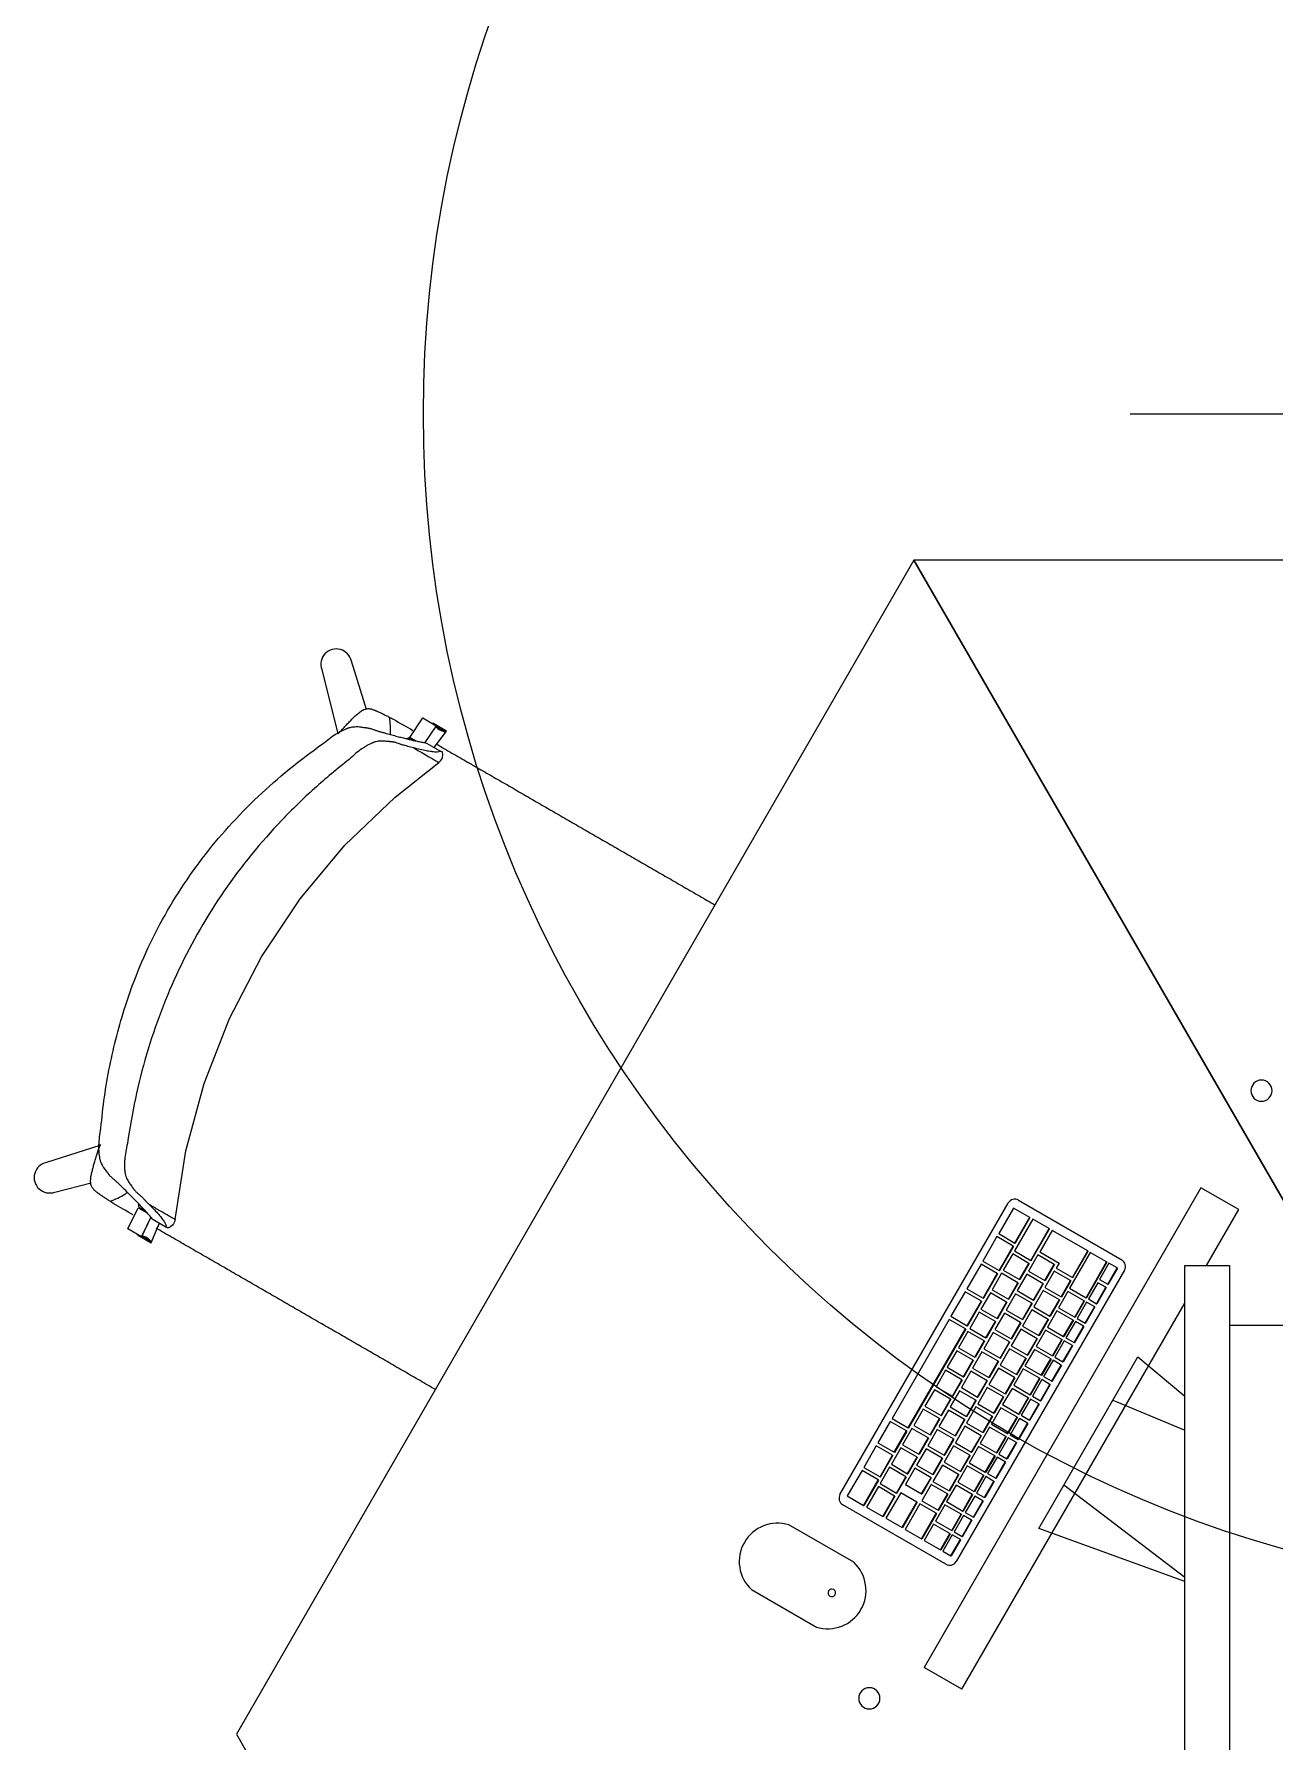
# Model space of a CAD drawing. Header units: millimetres. Extents: x 155920 to 295199, y -4084 to 97293.
# Drawn here: x 178737 to 179790, y 23888 to 25336 of the extents above; entities that cross this region are included whole.
import ezdxf

# ---------------------------------------------------------------- set-up
doc = ezdxf.new("R2010")
doc.units = ezdxf.units.MM
doc.header["$MEASUREMENT"] = 0
for name, color, linetype, lineweight in [('A-GENM', 8, 'CONTINUOUS', 9), ('E-ELEC-EQPM', 8, 'CONTINUOUS', 9), ('I-FURN', 8, 'CONTINUOUS', 9)]:
    doc.layers.add(name, color=color, linetype=linetype, lineweight=lineweight)
doc.layers.add('Social Distancing', color=7, linetype='CONTINUOUS')

msp = doc.modelspace()

# ---------------------------------------------------------------- linework, layer by layer
at = {"layer": 'A-GENM'}
for p, q in [((179420.5, 24097.6), (179563.3, 24344.8)), ((179567.7, 24340.5), (179555.2, 24318.9)), ((179581.5, 24332.5), (179567.7, 24340.5)), ((179572, 24347.2), (179659.6, 24296.6)), ((179584.1, 24331.1), (179568.6, 24304.2)), ((179569, 24310.9), (179581.5, 24332.5)), ((179581.7, 24332.4), (179569.2, 24310.8)), ((179581.5, 24332.5), (179581.7, 24332.4)), ((179597.9, 24323.1), (179584.1, 24331.1)), ((179553.7, 24316.3), (179541.7, 24295.5)), ((179567.5, 24308.3), (179553.7, 24316.3)), ((179555.2, 24318.9), (179569, 24310.9)), ((179569, 24310.9), (179569.2, 24310.8)), ((179582.4, 24296.2), (179597.9, 24323.1)), ((179598.1, 24322.9), (179582.6, 24296.1)), ((179600.5, 24321.6), (179590, 24303.4)), ((179597.9, 24323.1), (179598.1, 24322.9)), ((179630.7, 24304.2), (179600.5, 24321.6)), ((179555.5, 24287.5), (179567.5, 24308.3)), ((179567.7, 24308.2), (179555.7, 24287.4)), ((179567.1, 24301.6), (179559.1, 24287.8)), ((179580.9, 24293.6), (179567.1, 24301.6)), ((179567.5, 24308.3), (179567.7, 24308.2)), ((179568.6, 24304.2), (179582.4, 24296.2)), ((179588.5, 24300.8), (179580.5, 24287)), ((179602.3, 24292.8), (179588.5, 24300.8)), ((179590, 24303.4), (179606.4, 24293.9)), ((179632.8, 24302.9), (179615.3, 24272.6)), ((179617.7, 24281.6), (179630.7, 24304.2)), ((179630.9, 24304), (179617.9, 24281.5)), ((179630.7, 24304.2), (179630.9, 24304)), ((179646.8, 24294.8), (179632.8, 24302.9)), ((179661.9, 24287.9), (179519.1, 24040.6)), ((179540.2, 24292.9), (179528.2, 24272.1)), ((179554, 24284.9), (179540.2, 24292.9)), ((179541.7, 24295.5), (179555.5, 24287.5)), ((179542, 24264.1), (179554, 24284.9)), ((179554.2, 24284.8), (179542.2, 24264)), ((179557.6, 24285.2), (179549.6, 24271.3)), ((179554, 24284.9), (179554.2, 24284.8)), ((179555.5, 24287.5), (179555.7, 24287.4)), ((179571.4, 24277.2), (179557.6, 24285.2)), ((179559.1, 24287.8), (179572.9, 24279.8)), ((179579, 24284.4), (179571, 24270.5)), ((179572.9, 24279.8), (179580.9, 24293.6)), ((179581.1, 24293.5), (179573.1, 24279.6)), ((179592.8, 24276.4), (179579, 24284.4)), ((179580.5, 24287), (179594.3, 24279)), ((179580.9, 24293.6), (179581.1, 24293.5)), ((179582.4, 24296.2), (179582.6, 24296.1)), ((179594.3, 24279), (179602.3, 24292.8)), ((179602.4, 24287), (179594.4, 24273.2)), ((179602.5, 24292.7), (179594.5, 24278.8)), ((179602.3, 24292.8), (179602.5, 24292.7)), ((179616.2, 24279), (179602.4, 24287)), ((179606.4, 24293.9), (179603.9, 24289.6)), ((179603.9, 24289.6), (179617.7, 24281.6)), ((179629.3, 24264.5), (179646.8, 24294.8)), ((179647.1, 24294.7), (179629.6, 24264.4)), ((179648.8, 24293.7), (179640.8, 24279.8)), ((179646.8, 24294.8), (179647.1, 24294.7)), ((179647.7, 24275.9), (179655.7, 24289.7)), ((179655.9, 24289.6), (179647.9, 24275.7)), ((179655.7, 24289.7), (179648.8, 24293.7)), ((179655.7, 24289.7), (179655.9, 24289.6)), ((179526.7, 24269.5), (179514.7, 24248.7)), ((179540.5, 24261.5), (179526.7, 24269.5)), ((179528.2, 24272.1), (179542, 24264.1)), ((179548.1, 24268.7), (179540.1, 24254.9)), ((179561.9, 24260.7), (179548.1, 24268.7)), ((179549.6, 24271.3), (179563.4, 24263.3)), ((179569.5, 24267.9), (179561.5, 24254)), ((179563.4, 24263.3), (179571.4, 24277.2)), ((179571.6, 24277), (179563.6, 24263.2)), ((179583.3, 24259.9), (179569.5, 24267.9)), ((179571, 24270.5), (179584.8, 24262.5)), ((179571.4, 24277.2), (179571.6, 24277)), ((179572.9, 24279.8), (179573.1, 24279.6)), ((179584.8, 24262.5), (179592.8, 24276.4)), ((179592.9, 24270.6), (179584.9, 24256.7)), ((179593, 24276.2), (179585, 24262.4)), ((179592.8, 24276.4), (179593, 24276.2)), ((179606.7, 24262.6), (179592.9, 24270.6)), ((179594.3, 24279), (179594.5, 24278.8)), ((179594.4, 24273.2), (179608.2, 24265.2)), ((179614, 24269.9), (179606, 24256)), ((179608.2, 24265.2), (179616.2, 24279)), ((179616.4, 24278.9), (179608.4, 24265)), ((179627.8, 24261.9), (179614, 24269.9)), ((179615.3, 24272.6), (179629.3, 24264.5)), ((179616.2, 24279), (179616.4, 24278.9)), ((179617.7, 24281.6), (179617.9, 24281.5)), ((179639.3, 24277.2), (179631.3, 24263.4)), ((179638.2, 24259.4), (179646.2, 24273.3)), ((179646.4, 24273.1), (179638.4, 24259.3)), ((179646.2, 24273.3), (179639.3, 24277.2)), ((179640.8, 24279.8), (179647.7, 24275.9)), ((179646.2, 24273.3), (179646.4, 24273.1)), ((179647.7, 24275.9), (179647.9, 24275.7)), ((179528.5, 24240.7), (179540.5, 24261.5)), ((179540.7, 24261.4), (179528.7, 24240.6)), ((179540.1, 24254.9), (179553.9, 24246.9)), ((179540.5, 24261.5), (179540.7, 24261.4)), ((179542, 24264.1), (179542.2, 24264)), ((179553.9, 24246.9), (179561.9, 24260.7)), ((179562.1, 24260.6), (179554.1, 24246.7)), ((179561.5, 24254), (179575.3, 24246.1)), ((179561.9, 24260.7), (179562.1, 24260.6)), ((179563.4, 24263.3), (179563.6, 24263.2)), ((179575.3, 24246.1), (179583.3, 24259.9)), ((179583.4, 24254.1), (179575.4, 24240.3)), ((179583.5, 24259.8), (179575.5, 24245.9)), ((179583.3, 24259.9), (179583.5, 24259.8)), ((179597.2, 24246.1), (179583.4, 24254.1)), ((179584.8, 24262.5), (179585, 24262.4)), ((179584.9, 24256.7), (179598.7, 24248.7)), ((179604.5, 24253.4), (179596.5, 24239.6)), ((179598.7, 24248.7), (179606.7, 24262.6)), ((179606.9, 24262.4), (179598.9, 24248.6)), ((179618.3, 24245.5), (179604.5, 24253.4)), ((179606, 24256), (179619.8, 24248.1)), ((179606.7, 24262.6), (179606.9, 24262.4)), ((179608.2, 24265.2), (179608.4, 24265)), ((179619.8, 24248.1), (179627.8, 24261.9)), ((179628.1, 24261.8), (179620.1, 24247.9)), ((179629.8, 24260.8), (179621.8, 24246.9)), ((179627.8, 24261.9), (179628.1, 24261.8)), ((179628.7, 24242.9), (179636.7, 24256.8)), ((179636.9, 24256.7), (179628.9, 24242.8)), ((179629.3, 24264.5), (179629.6, 24264.4)), ((179636.7, 24256.8), (179629.8, 24260.8)), ((179631.3, 24263.4), (179638.2, 24259.4)), ((179636.7, 24256.8), (179636.9, 24256.7)), ((179638.2, 24259.4), (179638.4, 24259.3)), ((179513.2, 24246.1), (179464.7, 24162.1)), ((179527, 24238.1), (179513.2, 24246.1)), ((179514.7, 24248.7), (179528.5, 24240.7)), ((179528.5, 24240.7), (179528.7, 24240.6)), ((179538.6, 24252.3), (179530.6, 24238.4)), ((179530.6, 24238.4), (179544.4, 24230.4)), ((179552.4, 24244.3), (179538.6, 24252.3)), ((179544.4, 24230.4), (179552.4, 24244.3)), ((179552.6, 24244.1), (179544.6, 24230.3)), ((179560, 24251.5), (179552, 24237.6)), ((179552.4, 24244.3), (179552.6, 24244.1)), ((179553.9, 24246.9), (179554.1, 24246.7)), ((179573.8, 24243.5), (179560, 24251.5)), ((179565.8, 24229.6), (179573.8, 24243.5)), ((179574, 24243.3), (179566, 24229.5)), ((179573.8, 24243.5), (179574, 24243.3)), ((179575.3, 24246.1), (179575.5, 24245.9)), ((179575.4, 24240.3), (179589.2, 24232.3)), ((179589.2, 24232.3), (179597.2, 24246.1)), ((179597.4, 24246), (179589.4, 24232.1)), ((179596.5, 24239.6), (179610.3, 24231.6)), ((179597.2, 24246.1), (179597.4, 24246)), ((179598.7, 24248.7), (179598.9, 24248.6)), ((179610.3, 24231.6), (179618.3, 24245.5)), ((179618.6, 24245.3), (179610.6, 24231.5)), ((179620.3, 24244.3), (179612.3, 24230.5)), ((179618.3, 24245.5), (179618.6, 24245.3)), ((179619.2, 24226.5), (179627.2, 24240.3)), ((179627.4, 24240.2), (179619.4, 24226.4)), ((179619.8, 24248.1), (179620.1, 24247.9)), ((179627.2, 24240.3), (179620.3, 24244.3)), ((179621.8, 24246.9), (179628.7, 24242.9)), ((179627.2, 24240.3), (179627.4, 24240.2)), ((179628.7, 24242.9), (179628.9, 24242.8)), ((179478.5, 24154.1), (179527, 24238.1)), ((179527.2, 24238), (179478.7, 24154)), ((179529.1, 24235.8), (179521.1, 24221.9)), ((179527, 24238.1), (179527.2, 24238)), ((179542.9, 24227.8), (179529.1, 24235.8)), ((179534.9, 24214), (179542.9, 24227.8)), ((179543.1, 24227.7), (179535.1, 24213.8)), ((179550.5, 24235), (179542.5, 24221.1)), ((179542.9, 24227.8), (179543.1, 24227.7)), ((179544.4, 24230.4), (179544.6, 24230.3)), ((179564.3, 24227), (179550.5, 24235)), ((179552, 24237.6), (179565.8, 24229.6)), ((179556.3, 24213.2), (179564.3, 24227)), ((179564.5, 24226.9), (179556.5, 24213)), ((179564.3, 24227), (179564.5, 24226.9)), ((179565.8, 24229.6), (179566, 24229.5)), ((179573.9, 24237.7), (179565.9, 24223.8)), ((179587.7, 24229.7), (179573.9, 24237.7)), ((179579.7, 24215.8), (179587.7, 24229.7)), ((179587.9, 24229.5), (179579.9, 24215.7)), ((179595, 24237), (179587, 24223.1)), ((179587.7, 24229.7), (179587.9, 24229.5)), ((179589.2, 24232.3), (179589.4, 24232.1)), ((179608.8, 24229), (179595, 24237)), ((179600.8, 24215.2), (179608.8, 24229)), ((179609.1, 24228.9), (179601.1, 24215)), ((179610.8, 24227.9), (179602.8, 24214)), ((179608.8, 24229), (179609.1, 24228.9)), ((179610.3, 24231.6), (179610.6, 24231.5)), ((179617.7, 24223.9), (179610.8, 24227.9)), ((179612.3, 24230.5), (179619.2, 24226.5)), ((179619.2, 24226.5), (179619.4, 24226.4)), ((179519.6, 24219.3), (179511.6, 24205.5)), ((179533.4, 24211.4), (179519.6, 24219.3)), ((179521.1, 24221.9), (179534.9, 24214)), ((179525.4, 24197.5), (179533.4, 24211.4)), ((179533.6, 24211.2), (179525.6, 24197.4)), ((179541, 24218.5), (179533, 24204.7)), ((179533.4, 24211.4), (179533.6, 24211.2)), ((179534.9, 24214), (179535.1, 24213.8)), ((179554.8, 24210.6), (179541, 24218.5)), ((179542.5, 24221.1), (179556.3, 24213.2)), ((179546.8, 24196.7), (179554.8, 24210.6)), ((179555, 24210.4), (179547, 24196.6)), ((179554.8, 24210.6), (179555, 24210.4)), ((179556.3, 24213.2), (179556.5, 24213)), ((179564.4, 24221.2), (179556.4, 24207.3)), ((179578.2, 24213.2), (179564.4, 24221.2)), ((179565.9, 24223.8), (179579.7, 24215.8)), ((179570.2, 24199.4), (179578.2, 24213.2)), ((179578.4, 24213.1), (179570.4, 24199.2)), ((179585.5, 24220.5), (179577.5, 24206.7)), ((179578.2, 24213.2), (179578.4, 24213.1)), ((179579.7, 24215.8), (179579.9, 24215.7)), ((179599.3, 24212.6), (179585.5, 24220.5)), ((179587, 24223.1), (179600.8, 24215.2)), ((179591.3, 24198.7), (179599.3, 24212.6)), ((179599.6, 24212.4), (179591.6, 24198.6)), ((179601.3, 24211.4), (179593.3, 24197.6)), ((179599.3, 24212.6), (179599.6, 24212.4)), ((179600.8, 24215.2), (179601.1, 24215)), ((179608.2, 24207.4), (179601.3, 24211.4)), ((179602.8, 24214), (179609.7, 24210)), ((179609.7, 24210), (179617.7, 24223.9)), ((179609.7, 24210), (179609.9, 24209.9)), ((179617.9, 24223.8), (179609.9, 24209.9)), ((179617.7, 24223.9), (179617.9, 24223.8)), ((179510.1, 24202.9), (179502.1, 24189)), ((179523.9, 24194.9), (179510.1, 24202.9)), ((179511.6, 24205.5), (179525.4, 24197.5)), ((179531.5, 24202.1), (179523.5, 24188.2)), ((179525.4, 24197.5), (179525.6, 24197.4)), ((179545.3, 24194.1), (179531.5, 24202.1)), ((179533, 24204.7), (179546.8, 24196.7)), ((179546.8, 24196.7), (179547, 24196.6)), ((179554.9, 24204.7), (179546.9, 24190.9)), ((179568.7, 24196.8), (179554.9, 24204.7)), ((179556.4, 24207.3), (179570.2, 24199.4)), ((179560.7, 24182.9), (179568.7, 24196.8)), ((179568.9, 24196.6), (179560.9, 24182.8)), ((179576, 24204.1), (179568, 24190.2)), ((179568.7, 24196.8), (179568.9, 24196.6)), ((179570.2, 24199.4), (179570.4, 24199.2)), ((179589.8, 24196.1), (179576, 24204.1)), ((179577.5, 24206.7), (179591.3, 24198.7)), ((179581.8, 24182.2), (179589.8, 24196.1)), ((179590.1, 24196), (179582.1, 24182.1)), ((179591.8, 24195), (179583.8, 24181.1)), ((179589.8, 24196.1), (179590.1, 24196)), ((179591.3, 24198.7), (179591.6, 24198.6)), ((179598.7, 24191), (179591.8, 24195)), ((179593.3, 24197.6), (179600.2, 24193.6)), ((179600.2, 24193.6), (179608.2, 24207.4)), ((179608.4, 24207.3), (179600.4, 24193.4)), ((179608.2, 24207.4), (179608.4, 24207.3)), ((179500.6, 24186.4), (179492.6, 24172.6)), ((179514.4, 24178.5), (179500.6, 24186.4)), ((179502.1, 24189), (179515.9, 24181.1)), ((179522, 24185.6), (179514, 24171.8)), ((179515.9, 24181.1), (179523.9, 24194.9)), ((179515.9, 24181.1), (179516.1, 24180.9)), ((179524.1, 24194.8), (179516.1, 24180.9)), ((179535.8, 24177.7), (179522, 24185.6)), ((179523.5, 24188.2), (179537.3, 24180.2)), ((179523.9, 24194.9), (179524.1, 24194.8)), ((179537.3, 24180.2), (179545.3, 24194.1)), ((179545.4, 24188.3), (179537.4, 24174.4)), ((179545.5, 24194), (179537.5, 24180.1)), ((179545.3, 24194.1), (179545.5, 24194)), ((179559.2, 24180.3), (179545.4, 24188.3)), ((179546.9, 24190.9), (179560.7, 24182.9)), ((179566.5, 24187.6), (179558.5, 24173.8)), ((179560.7, 24182.9), (179560.9, 24182.8)), ((179580.3, 24179.6), (179566.5, 24187.6)), ((179568, 24190.2), (179581.8, 24182.2)), ((179581.8, 24182.2), (179582.1, 24182.1)), ((179583.8, 24181.1), (179590.7, 24177.1)), ((179590.7, 24177.1), (179598.7, 24191)), ((179598.9, 24190.8), (179590.9, 24177)), ((179598.7, 24191), (179598.9, 24190.8)), ((179600.2, 24193.6), (179600.4, 24193.4)), ((179491.1, 24170), (179483.1, 24156.1)), ((179504.9, 24162), (179491.1, 24170)), ((179492.6, 24172.6), (179506.4, 24164.6)), ((179512.5, 24169.2), (179504.5, 24155.3)), ((179506.4, 24164.6), (179514.4, 24178.5)), ((179514.6, 24178.3), (179506.6, 24164.5)), ((179526.3, 24161.2), (179512.5, 24169.2)), ((179514, 24171.8), (179527.8, 24163.8)), ((179514.4, 24178.5), (179514.6, 24178.3)), ((179527.8, 24163.8), (179535.8, 24177.7)), ((179535.9, 24171.8), (179527.9, 24158)), ((179536, 24177.5), (179528, 24163.7)), ((179535.8, 24177.7), (179536, 24177.5)), ((179549.7, 24163.9), (179535.9, 24171.8)), ((179537.3, 24180.2), (179537.5, 24180.1)), ((179537.4, 24174.4), (179551.2, 24166.5)), ((179557, 24171.2), (179549, 24157.3)), ((179551.2, 24166.5), (179559.2, 24180.3)), ((179551.2, 24166.5), (179551.4, 24166.3)), ((179559.4, 24180.2), (179551.4, 24166.3)), ((179570.8, 24163.2), (179557, 24171.2)), ((179558.5, 24173.8), (179572.3, 24165.8)), ((179559.2, 24180.3), (179559.4, 24180.2)), ((179572.3, 24165.8), (179580.3, 24179.6)), ((179580.6, 24179.5), (179572.6, 24165.7)), ((179582.3, 24178.5), (179574.3, 24164.7)), ((179580.3, 24179.6), (179580.6, 24179.5)), ((179581.2, 24160.7), (179589.2, 24174.5)), ((179589.4, 24174.4), (179581.4, 24160.5)), ((179589.2, 24174.5), (179582.3, 24178.5)), ((179589.2, 24174.5), (179589.4, 24174.4)), ((179590.7, 24177.1), (179590.9, 24177)), ((179463.2, 24159.5), (179452.7, 24141.3)), ((179477, 24151.5), (179463.2, 24159.5)), ((179464.7, 24162.1), (179478.5, 24154.1)), ((179466.5, 24133.4), (179477, 24151.5)), ((179481.6, 24153.5), (179473.6, 24139.7)), ((179477, 24151.5), (179477.2, 24151.4)), ((179478.5, 24154.1), (179478.7, 24154)), ((179495.4, 24145.5), (179481.6, 24153.5)), ((179483.1, 24156.1), (179496.9, 24148.1)), ((179503, 24152.7), (179495, 24138.9)), ((179496.9, 24148.1), (179504.9, 24162)), ((179505.1, 24161.9), (179497.1, 24148)), ((179516.8, 24144.7), (179503, 24152.7)), ((179504.5, 24155.3), (179518.3, 24147.3)), ((179504.9, 24162), (179505.1, 24161.9)), ((179506.4, 24164.6), (179506.6, 24164.5)), ((179518.3, 24147.3), (179526.3, 24161.2)), ((179526.4, 24155.4), (179518.4, 24141.5)), ((179526.5, 24161.1), (179518.5, 24147.2)), ((179526.3, 24161.2), (179526.5, 24161.1)), ((179540.2, 24147.4), (179526.4, 24155.4)), ((179527.8, 24163.8), (179528, 24163.7)), ((179527.9, 24158), (179541.7, 24150)), ((179547.5, 24154.7), (179539.5, 24140.9)), ((179541.7, 24150), (179549.7, 24163.9)), ((179549.9, 24163.7), (179541.9, 24149.9)), ((179561.3, 24146.7), (179547.5, 24154.7)), ((179549, 24157.3), (179562.8, 24149.3)), ((179549.7, 24163.9), (179549.9, 24163.7)), ((179562.8, 24149.3), (179570.8, 24163.2)), ((179571.1, 24163.1), (179563.1, 24149.2)), ((179572.8, 24162.1), (179564.8, 24148.2)), ((179570.8, 24163.2), (179571.1, 24163.1)), ((179571.7, 24144.2), (179579.7, 24158.1)), ((179579.9, 24157.9), (179571.9, 24144.1)), ((179572.3, 24165.8), (179572.6, 24165.7)), ((179579.7, 24158.1), (179572.8, 24162.1)), ((179574.3, 24164.7), (179581.2, 24160.7)), ((179579.7, 24158.1), (179579.9, 24157.9)), ((179581.2, 24160.7), (179581.4, 24160.5)), ((179451.2, 24138.7), (179440.7, 24120.5)), ((179465, 24130.8), (179451.2, 24138.7)), ((179452.7, 24141.3), (179466.5, 24133.4)), ((179472.1, 24137.1), (179464.1, 24123.2)), ((179477.2, 24151.4), (179466.7, 24133.2)), ((179485.9, 24129.1), (179472.1, 24137.1)), ((179473.6, 24139.7), (179487.4, 24131.7)), ((179487.4, 24131.7), (179495.4, 24145.5)), ((179495.6, 24145.4), (179487.6, 24131.6)), ((179495, 24138.9), (179508.8, 24130.9)), ((179495.4, 24145.5), (179495.6, 24145.4)), ((179496.9, 24148.1), (179497.1, 24148)), ((179508.8, 24130.9), (179516.8, 24144.7)), ((179516.9, 24138.9), (179508.9, 24125.1)), ((179517, 24144.6), (179509, 24130.7)), ((179516.8, 24144.7), (179517, 24144.6)), ((179530.7, 24130.9), (179516.9, 24138.9)), ((179518.3, 24147.3), (179518.5, 24147.2)), ((179518.4, 24141.5), (179532.2, 24133.5)), ((179538, 24138.3), (179530, 24124.4)), ((179532.2, 24133.5), (179540.2, 24147.4)), ((179540.4, 24147.3), (179532.4, 24133.4)), ((179551.8, 24130.3), (179538, 24138.3)), ((179539.5, 24140.9), (179553.3, 24132.9)), ((179540.2, 24147.4), (179540.4, 24147.3)), ((179541.7, 24150), (179541.9, 24149.9)), ((179553.3, 24132.9), (179561.3, 24146.7)), ((179561.6, 24146.6), (179553.6, 24132.7)), ((179563.3, 24145.6), (179555.3, 24131.8)), ((179561.3, 24146.7), (179561.6, 24146.6)), ((179562.2, 24127.8), (179570.2, 24141.6)), ((179570.4, 24141.5), (179562.4, 24127.6)), ((179562.8, 24149.3), (179563.1, 24149.2)), ((179570.2, 24141.6), (179563.3, 24145.6)), ((179564.8, 24148.2), (179571.7, 24144.2)), ((179570.2, 24141.6), (179570.4, 24141.5)), ((179571.7, 24144.2), (179571.9, 24144.1)), ((179454.5, 24112.6), (179465, 24130.8)), ((179465.2, 24130.6), (179454.7, 24112.4)), ((179464.1, 24123.2), (179477.9, 24115.2)), ((179465, 24130.8), (179465.2, 24130.6)), ((179466.5, 24133.4), (179466.7, 24133.2)), ((179477.9, 24115.2), (179485.9, 24129.1)), ((179486.1, 24129), (179478.1, 24115.1)), ((179493.5, 24136.3), (179485.5, 24122.4)), ((179485.9, 24129.1), (179486.1, 24129)), ((179487.4, 24131.7), (179487.6, 24131.6)), ((179507.3, 24128.3), (179493.5, 24136.3)), ((179499.3, 24114.4), (179507.3, 24128.3)), ((179507.5, 24128.2), (179499.5, 24114.3)), ((179507.3, 24128.3), (179507.5, 24128.2)), ((179508.8, 24130.9), (179509, 24130.7)), ((179508.9, 24125.1), (179522.7, 24117.1)), ((179522.7, 24117.1), (179530.7, 24130.9)), ((179530.9, 24130.8), (179522.9, 24117)), ((179530, 24124.4), (179543.8, 24116.4)), ((179530.7, 24130.9), (179530.9, 24130.8)), ((179532.2, 24133.5), (179532.4, 24133.4)), ((179543.8, 24116.4), (179551.8, 24130.3)), ((179552.1, 24130.1), (179544.1, 24116.3)), ((179553.8, 24129.2), (179545.8, 24115.3)), ((179551.8, 24130.3), (179552.1, 24130.1)), ((179552.7, 24111.3), (179560.7, 24125.2)), ((179560.9, 24125), (179552.9, 24111.2)), ((179553.3, 24132.9), (179553.6, 24132.7)), ((179560.7, 24125.2), (179553.8, 24129.2)), ((179555.3, 24131.8), (179562.2, 24127.8)), ((179560.7, 24125.2), (179560.9, 24125)), ((179562.2, 24127.8), (179562.4, 24127.6)), ((179439.2, 24117.9), (179426.7, 24096.3)), ((179453, 24110), (179439.2, 24117.9)), ((179440.5, 24088.3), (179453, 24110)), ((179440.7, 24120.5), (179454.5, 24112.6)), ((179453.2, 24109.8), (179440.7, 24088.2)), ((179453, 24110), (179453.2, 24109.8)), ((179454.5, 24112.6), (179454.7, 24112.4)), ((179462.6, 24120.6), (179454.6, 24106.8)), ((179476.4, 24112.6), (179462.6, 24120.6)), ((179468.4, 24098.8), (179476.4, 24112.6)), ((179476.6, 24112.5), (179468.6, 24098.6)), ((179484, 24119.8), (179476, 24106)), ((179476.4, 24112.6), (179476.6, 24112.5)), ((179477.9, 24115.2), (179478.1, 24115.1)), ((179497.8, 24111.8), (179484, 24119.8)), ((179485.5, 24122.4), (179499.3, 24114.4)), ((179489.8, 24098), (179497.8, 24111.8)), ((179498, 24111.7), (179490, 24097.8)), ((179497.8, 24111.8), (179498, 24111.7)), ((179499.3, 24114.4), (179499.5, 24114.3)), ((179507.4, 24122.5), (179499.4, 24108.6)), ((179499.4, 24108.6), (179513.2, 24100.6)), ((179521.2, 24114.5), (179507.4, 24122.5)), ((179513.2, 24100.6), (179521.2, 24114.5)), ((179521.4, 24114.4), (179513.4, 24100.5)), ((179528.5, 24121.8), (179520.5, 24108)), ((179521.2, 24114.5), (179521.4, 24114.4)), ((179522.7, 24117.1), (179522.9, 24117)), ((179542.3, 24113.8), (179528.5, 24121.8)), ((179534.3, 24100), (179542.3, 24113.8)), ((179542.6, 24113.7), (179534.6, 24099.8)), ((179544.3, 24112.7), (179536.3, 24098.8)), ((179542.3, 24113.8), (179542.6, 24113.7)), ((179543.2, 24094.9), (179551.2, 24108.7)), ((179551.4, 24108.6), (179543.4, 24094.7)), ((179543.8, 24116.4), (179544.1, 24116.3)), ((179551.2, 24108.7), (179544.3, 24112.7)), ((179545.8, 24115.3), (179552.7, 24111.3)), ((179551.2, 24108.7), (179551.4, 24108.6)), ((179552.7, 24111.3), (179552.9, 24111.2)), ((179426.7, 24096.3), (179440.5, 24088.3)), ((179453.1, 24104.2), (179443.1, 24086.8)), ((179466.9, 24096.2), (179453.1, 24104.2)), ((179454.6, 24106.8), (179468.4, 24098.8)), ((179456.9, 24078.9), (179466.9, 24096.2)), ((179467.1, 24096), (179457.1, 24078.7)), ((179472, 24099), (179459.5, 24077.4)), ((179466.9, 24096.2), (179467.1, 24096)), ((179468.4, 24098.8), (179468.6, 24098.6)), ((179485.8, 24091), (179472, 24099)), ((179476, 24106), (179489.8, 24098)), ((179489.8, 24098), (179490, 24097.8)), ((179497.9, 24106), (179489.9, 24092.2)), ((179511.7, 24098), (179497.9, 24106)), ((179503.7, 24084.2), (179511.7, 24098)), ((179511.9, 24097.9), (179503.9, 24084)), ((179519, 24105.4), (179511, 24091.5)), ((179511.7, 24098), (179511.9, 24097.9)), ((179513.2, 24100.6), (179513.4, 24100.5)), ((179532.8, 24097.4), (179519, 24105.4)), ((179520.5, 24108), (179534.3, 24100)), ((179524.8, 24083.5), (179532.8, 24097.4)), ((179533.1, 24097.2), (179525.1, 24083.4)), ((179534.8, 24096.2), (179526.8, 24082.4)), ((179532.8, 24097.4), (179533.1, 24097.2)), ((179534.3, 24100), (179534.6, 24099.8)), ((179541.7, 24092.3), (179534.8, 24096.2)), ((179536.3, 24098.8), (179543.2, 24094.9)), ((179543.2, 24094.9), (179543.4, 24094.7)), ((179510.4, 24038.3), (179422.8, 24088.9)), ((179440.5, 24088.3), (179440.7, 24088.2)), ((179443.1, 24086.8), (179456.9, 24078.9)), ((179473.3, 24069.4), (179485.8, 24091)), ((179486, 24090.9), (179473.5, 24069.3)), ((179488.4, 24089.6), (179475.9, 24067.9)), ((179485.8, 24091), (179486, 24090.9)), ((179502.2, 24081.6), (179488.4, 24089.6)), ((179489.7, 24059.9), (179502.2, 24081.6)), ((179489.9, 24092.2), (179503.7, 24084.2)), ((179502.4, 24081.4), (179489.9, 24059.8)), ((179509.5, 24088.9), (179501.5, 24075)), ((179502.2, 24081.6), (179502.4, 24081.4)), ((179503.7, 24084.2), (179503.9, 24084)), ((179523.3, 24080.9), (179509.5, 24088.9)), ((179511, 24091.5), (179524.8, 24083.5)), ((179515.3, 24067.1), (179523.3, 24080.9)), ((179523.6, 24080.8), (179515.6, 24066.9)), ((179525.3, 24079.8), (179517.3, 24065.9)), ((179523.3, 24080.9), (179523.6, 24080.8)), ((179524.8, 24083.5), (179525.1, 24083.4)), ((179532.2, 24075.8), (179525.3, 24079.8)), ((179526.8, 24082.4), (179533.7, 24078.4)), ((179533.7, 24078.4), (179541.7, 24092.3)), ((179541.9, 24092.1), (179533.9, 24078.3)), ((179541.7, 24092.3), (179541.9, 24092.1)), ((179432.2, 24040), (179377.2, 24071.8)), ((179456.9, 24078.9), (179457.1, 24078.7)), ((179459.5, 24077.4), (179473.3, 24069.4)), ((179473.3, 24069.4), (179473.5, 24069.3)), ((179475.9, 24067.9), (179489.7, 24059.9)), ((179500, 24072.4), (179492, 24058.6)), ((179513.8, 24064.5), (179500, 24072.4)), ((179501.5, 24075), (179515.3, 24067.1)), ((179515.3, 24067.1), (179515.6, 24066.9)), ((179517.3, 24065.9), (179524.2, 24061.9)), ((179524.2, 24061.9), (179532.2, 24075.8)), ((179532.4, 24075.7), (179524.4, 24061.8)), ((179532.2, 24075.8), (179532.4, 24075.7)), ((179533.7, 24078.4), (179533.9, 24078.3)), ((179489.7, 24059.9), (179489.9, 24059.8)), ((179492, 24058.6), (179505.8, 24050.6)), ((179505.8, 24050.6), (179513.8, 24064.5)), ((179505.8, 24050.6), (179506.1, 24050.5)), ((179514.1, 24064.3), (179506.1, 24050.5)), ((179515.8, 24063.3), (179507.8, 24049.5)), ((179513.8, 24064.5), (179514.1, 24064.3)), ((179514.7, 24045.5), (179522.7, 24059.3)), ((179522.9, 24059.2), (179514.9, 24045.4)), ((179522.7, 24059.3), (179515.8, 24063.3)), ((179522.7, 24059.3), (179522.9, 24059.2)), ((179524.2, 24061.9), (179524.4, 24061.8)), ((179507.8, 24049.5), (179514.7, 24045.5)), ((179514.7, 24045.5), (179514.9, 24045.4)), ((179345.5, 24016.8), (179400.5, 23985))]:
    msp.add_line(p, q, dxfattribs=at)
for centre, radius, start, end in [((179568.8, 24341.7), 6.35, 60, 150), ((179656.4, 24291.1), 6.35, 330, 60), ((179426, 24094.4), 6.35, 150, 240), ((179367.5, 24040.7), 32.5, 72.6804, 227.3196), ((179410.1, 24016.1), 32.5, 252.6804, 47.3196), ((179513.6, 24043.8), 6.35, 240, 330), ((179413.6, 24014.1), 3.16, 60, 240), ((179413.6, 24014.1), 3.16, 240, 60)]:
    msp.add_arc(centre, radius, start, end, dxfattribs=at)
at = {"layer": 'E-ELEC-EQPM'}
for p, q in [((179713.1, 24291.9), (179751.2, 24291.9)), ((179713.1, 23491.9), (179713.1, 24291.9)), ((179713.1, 23491.9), (179713.1, 24291.9)), ((179713.1, 24291.9), (179751.2, 24291.9)), ((179751.2, 24291.9), (179751.2, 24241.1)), ((179751.2, 24291.9), (179751.2, 23491.9)), ((179751.2, 24241.1), (179843.1, 24241.1)), ((179751.2, 24241.1), (179843.1, 24241.1))]:
    msp.add_line(p, q, dxfattribs=at)
at = {"layer": 'I-FURN'}
for p, q in [((179483.2, 24890.1), (178908.2, 23894.1)), ((180038.2, 23928.8), (179483.2, 24890.1)), ((180633.2, 24890.1), (179483.2, 24890.1)), ((179483.2, 24890.1), (180038.2, 23928.8)), ((179018.6, 24763.6), (179005.8, 24804.5)), ((178980.7, 24797.4), (178994.4, 24743)), ((179055.3, 24739.9), (179066.4, 24756.5)), ((179066.4, 24756.5), (179077.9, 24749.8)), ((179077.9, 24749.8), (179068.2, 24735.4)), ((179086.5, 24745.2), (179075, 24751.9)), ((179057.4, 24737.6), (179054.8, 24739.1)), ((179060.4, 24737), (179055.3, 24739.9)), ((179069.7, 24735.1), (179081.5, 24728.3)), ((179076.1, 24731.4), (179086.5, 24745.2)), ((179076.2, 24731.3), (179086, 24744.4)), ((179043, 24689.2), (179080.1, 24718.5)), ((179080.1, 24718.5), (179081.5, 24719.9)), ((179081.5, 24719.9), (179082.5, 24721.4)), ((179082.5, 24721.4), (179083.1, 24722.8)), ((179083.1, 24722.8), (179083.5, 24725.1)), ((179083.5, 24725.1), (179083.3, 24727.2)), ((179000.4, 24648.3), (179043, 24689.2)), ((178962.4, 24602.9), (179000.4, 24648.3)), ((178929.6, 24553.7), (178962.4, 24602.9)), ((178902.3, 24501.3), (178929.6, 24553.7)), ((178880.8, 24446.2), (178902.3, 24501.3)), ((178865.4, 24389.2), (178880.8, 24446.2)), ((178792.4, 24393.5), (178747, 24379.2)), ((178856.3, 24330.8), (178865.4, 24389.2)), ((178754.1, 24354.1), (178784.9, 24361.9)), ((179726.8, 24357.7), (179491.8, 23950.8)), ((179758.9, 24339.2), (179726.8, 24357.7)), ((178816, 24322.9), (178824.8, 24340.8)), ((178824.8, 24340.8), (178832.5, 24336.4)), ((178825.3, 24341.6), (178830.4, 24338.7)), ((178835.7, 24332.8), (178827.6, 24316.2)), ((178835.7, 24332.7), (178828.1, 24317)), ((178835.8, 24311.1), (178843, 24327.9)), ((178836.3, 24311.9), (178843.1, 24327.8)), ((178836.7, 24331.5), (178848.5, 24324.7)), ((178854, 24326.1), (178852.3, 24324.6)), ((178854.9, 24327.3), (178854, 24326.1)), ((178855.8, 24328.9), (178854.9, 24327.3)), ((178856.3, 24330.8), (178855.8, 24328.9)), ((179731.6, 24291.9), (179758.9, 24339.2)), ((178827.6, 24316.2), (178816, 24322.9)), ((178824.3, 24317.8), (178835.8, 24311.1)), ((178852.3, 24324.6), (178850.3, 24323.7)), ((179524, 23932.3), (179713.1, 24259.9)), ((179589.2, 24068.7), (179673.4, 24214.4)), ((179673.4, 24214.4), (179713.1, 24181.1)), ((179652.1, 24177.6), (179713.1, 24152)), ((179610.5, 24105.6), (179713.1, 24027.4)), ((179713.1, 24023.6), (179589.2, 24068.7)), ((179524, 23932.3), (179491.8, 23950.8)), ((178908.2, 23894.1), (179483.2, 22898.2))]:
    msp.add_line(p, q, dxfattribs=at)
for centre, radius, start, end in [((178993, 24801.8), 13.1, 11.9662, 199.5824), ((179778.2, 24440.1), 9, 0, 180), ((179778.2, 24440.1), 9, 180, 0), ((178749.7, 24366.4), 13.1, 101.9896, 289.6059), ((179445.4, 23924.6), 9, 0, 180), ((179445.4, 23924.6), 9, 180, 0)]:
    msp.add_arc(centre, radius, start, end, dxfattribs=at)
for centre, start_param, end_param in [((179078.5, 24768.9), 0.238848, 0.322489), ((179089.6, 24761.4), 6.026179, 6.605675), ((179090.1, 24762.2), 6.026179, 6.605675), ((178822.9, 24299.5), 2.819103, 3.398599), ((178823.4, 24300.3), 2.819103, 3.398599)]:
    msp.add_ellipse(centre, major_axis=(-8.7, -15.1), ratio=0.978487, start_param=start_param, end_param=end_param, dxfattribs=at)
for points, knots in [([(178994.6, 24742.8), (178996.2, 24744.6), (178998.8, 24747.4), (179001.9, 24750.8), (179003.7, 24752.6), (179005, 24754), (179006.2, 24755.2), (179007.3, 24756.3), (179008.5, 24757.5), (179009.8, 24758.7), (179011.3, 24759.9), (179012.7, 24761.1), (179013.8, 24761.9), (179014.7, 24762.5), (179015.4, 24762.9), (179016.1, 24763.3), (179017.2, 24763.7), (179018.4, 24764.1), (179019.9, 24764.3), (179021.3, 24764.2), (179022.5, 24764), (179023.9, 24763.6), (179025, 24763.2), (179025.9, 24762.9), (179026.3, 24762.7), (179026.7, 24762.5), (179027.1, 24762.4), (179027.5, 24762.2), (179028.3, 24761.8), (179029.5, 24761.3), (179030.6, 24760.7), (179031.5, 24760.3), (179032.2, 24760), (179032.9, 24759.6), (179033.9, 24759.1), (179035.7, 24758.2), (179037.2, 24757.5), (179038.1, 24757)], [0, 0, 0, 0, 0.125, 0.1875, 0.21875, 0.25, 0.28125, 0.3125, 0.34375, 0.375, 0.40625, 0.4375, 0.46875, 0.484375, 0.5, 0.515625, 0.53125, 0.5625, 0.59375, 0.625, 0.65625, 0.6875, 0.71875, 0.734375, 0.742188, 0.75, 0.757812, 0.765625, 0.78125, 0.8125, 0.84375, 0.859375, 0.875, 0.890625, 0.90625, 0.9375, 1, 1, 1, 1]), ([(178981.4, 24734.3), (178983.4, 24736), (178987.4, 24739.2), (178992.1, 24742.4), (178995.7, 24744.5), (178998.3, 24745.8), (179000.4, 24746.8), (179001.8, 24747.3), (179002.6, 24747.6), (179003.2, 24747.9), (179003.8, 24748), (179004.6, 24748.3), (179005.9, 24748.6), (179007.7, 24748.9), (179009.8, 24749), (179011.7, 24749), (179013.6, 24748.8), (179015.3, 24748.5), (179016.7, 24748.3), (179017.7, 24748.2), (179018.3, 24748.1), (179018.7, 24748), (179019.1, 24748), (179019.6, 24747.9), (179020.5, 24747.8), (179021.7, 24747.5), (179023, 24747.1), (179024.7, 24746.5), (179026.3, 24745.9), (179027.9, 24745.4), (179029.2, 24745), (179030.5, 24744.6), (179032.2, 24744.2), (179035.1, 24743.4), (179039.1, 24742.3), (179043.6, 24741), (179047.9, 24739.9), (179052, 24738.9), (179055.8, 24737.9), (179059.2, 24737.1), (179061.3, 24736.7), (179062.3, 24736.5)], [0, 0, 0, 0, 0.035714, 0.071429, 0.089286, 0.107143, 0.125, 0.133929, 0.138393, 0.142857, 0.147321, 0.151786, 0.160714, 0.178571, 0.196429, 0.214286, 0.232143, 0.25, 0.267857, 0.276786, 0.28125, 0.285714, 0.290179, 0.294643, 0.303571, 0.321429, 0.339286, 0.357143, 0.392857, 0.410714, 0.428571, 0.446429, 0.464286, 0.5, 0.571429, 0.642857, 0.714286, 0.785714, 0.857143, 0.928571, 1, 1, 1, 1]), ([(179039.1, 24742.3), (179039.1, 24742.6), (179039.2, 24745), (179039.1, 24749.9), (179038.6, 24754.6), (179038.1, 24757)], [0.94129206, 0.94129206, 0.94129206, 0.94129206, 0.94444444, 0.97222222, 1, 1, 1, 1]), ([(178793.3, 24408.4), (178794.8, 24426.1), (178799.8, 24461.1), (178814.6, 24518.3), (178839.5, 24578.4), (178877.7, 24638.3), (178917.5, 24682.1), (178952.9, 24713.3), (178971.7, 24727.5), (178981.4, 24734.3)], [-1, -1, -1, -1, -0.863636, -0.727273, -0.545455, -0.363636, -0.181818, -0.090909, 0, 0, 0, 0]), ([(179058.5, 24731), (179056.9, 24731.4), (179054.6, 24732), (179051.8, 24732.8), (179050.2, 24733.2), (179049, 24733.5), (179047.8, 24733.9), (179046.4, 24734.4), (179045, 24734.9), (179043.6, 24735.4), (179042.4, 24735.7), (179041.4, 24735.9), (179040.5, 24736), (179040.1, 24736.1), (179039.7, 24736.1), (179039.3, 24736.1), (179038.8, 24736.2), (179037.8, 24736.3), (179036.4, 24736.4), (179034.7, 24736.6), (179032.8, 24736.8), (179030.8, 24736.8), (179028.7, 24736.6), (179026.9, 24736.3), (179025.6, 24735.9), (179024.9, 24735.7), (179024.3, 24735.4), (179023.7, 24735.2), (179023, 24734.9), (179021.6, 24734.3), (179019.6, 24733.3), (179017.2, 24731.8), (179013.8, 24729.6), (179009.5, 24726.3), (179005.8, 24723), (179004, 24721.2)], [0, 0, 0, 0, 0.125, 0.1875, 0.21875, 0.25, 0.28125, 0.3125, 0.375, 0.40625, 0.4375, 0.46875, 0.484375, 0.492188, 0.5, 0.507812, 0.515625, 0.53125, 0.5625, 0.59375, 0.625, 0.65625, 0.6875, 0.71875, 0.734375, 0.742188, 0.75, 0.757812, 0.765625, 0.78125, 0.8125, 0.84375, 0.875, 0.9375, 1, 1, 1, 1]), ([(179055.3, 24739.9), (179054.9, 24739.7), (179054, 24739.3), (179053.2, 24738.9), (179052.7, 24738.7)], [-0.8741323, -0.8741323, -0.8741323, -0.8741323, -0.6666667, -0.4718724, -0.4718724, -0.4718724, -0.4718724]), ([(179058.5, 24731), (179061.1, 24729.5), (179065.8, 24726.8), (179071.3, 24723.6), (179075.4, 24721.3), (179077.7, 24719.9), (179079, 24719.2), (179079.6, 24718.9), (179080, 24718.6), (179080.1, 24718.5), (179080.1, 24718.5)], [0, 0, 0, 0, 0.1111111, 0.2222222, 0.3333333, 0.4444444, 0.5, 0.5555556, 0.6111111, 0.6625707, 0.6625707, 0.6625707, 0.6625707]), ([(179077.6, 24734.4), (179078.2, 24734.1), (179081, 24732.5), (179086.1, 24729.5), (179092.8, 24725.6), (179099.5, 24721.8), (179108.3, 24716.7), (179119, 24710.5), (179129.6, 24704.4), (179138.2, 24699.5), (179144.7, 24695.7), (179151.3, 24691.9), (179160, 24686.9), (179170.8, 24680.6), (179183.7, 24673.2), (179196.8, 24665.6), (179209.9, 24658), (179222.9, 24650.6), (179233.7, 24644.3), (179242.5, 24639.3), (179249.1, 24635.4), (179255.7, 24631.6), (179264.4, 24626.6), (179275.2, 24620.4), (179286, 24614.1), (179294.7, 24609.1), (179301.3, 24605.3), (179307.9, 24601.5), (179312.3, 24598.9), (179314.6, 24597.6), (179314.7, 24597.6)], [-0.8977274, -0.8977274, -0.8977274, -0.8977274, -0.8928571, -0.875, -0.8571429, -0.8392857, -0.8214286, -0.7857143, -0.75, -0.7321429, -0.7142857, -0.6964286, -0.6785714, -0.6428571, -0.6071429, -0.5714286, -0.5357143, -0.5, -0.4642857, -0.4464286, -0.4285714, -0.4107143, -0.3928571, -0.3571429, -0.3214286, -0.3035714, -0.2857143, -0.2678571, -0.25, -0.2492433, -0.2492433, -0.2492433, -0.2492433]), ([(179004, 24721.2), (178993.8, 24713.3), (178974.1, 24696.8), (178937.1, 24660.9), (178896.3, 24610.9), (178857.6, 24543.8), (178834.7, 24483.4), (178822, 24433.5), (178817.6, 24408.1), (178815.8, 24395.4)], [-1, -1, -1, -1, -0.9, -0.8, -0.6, -0.4, -0.2, -0.1, 0, 0, 0, 0]), ([(178831.8, 24337.2), (178830.5, 24338.7), (178828.2, 24341.2), (178824.6, 24345), (178821.6, 24348), (178818.5, 24351.1), (178815.2, 24354.4), (178812.2, 24357.4), (178809.8, 24359.8), (178808.2, 24361.4), (178806.9, 24362.6), (178805.6, 24363.7), (178804.3, 24364.8), (178803, 24365.9), (178802, 24366.9), (178801.1, 24367.8), (178800.5, 24368.5), (178800.2, 24368.9), (178800, 24369.3), (178799.7, 24369.6), (178799.4, 24370), (178798.8, 24370.8), (178797.9, 24371.9), (178796.8, 24373.3), (178795.7, 24374.8), (178794.7, 24376.5), (178793.8, 24378.3), (178793.1, 24380), (178792.7, 24381.3), (178792.5, 24382.1), (178792.4, 24382.7), (178792.3, 24383.4), (178792.2, 24384.2), (178791.9, 24385.7), (178791.7, 24388), (178791.6, 24390.9), (178791.6, 24395.1), (178792, 24400.8), (178792.8, 24405.8), (178793.3, 24408.4)], [0, 0, 0, 0, 0.142857, 0.214286, 0.285714, 0.357143, 0.428571, 0.5, 0.535714, 0.571429, 0.589286, 0.607143, 0.642857, 0.660714, 0.678571, 0.696429, 0.705357, 0.709821, 0.714286, 0.71875, 0.723214, 0.732143, 0.75, 0.767857, 0.785714, 0.803571, 0.821429, 0.839286, 0.848214, 0.852679, 0.857143, 0.861607, 0.866071, 0.875, 0.892857, 0.910714, 0.928571, 0.964286, 1, 1, 1, 1]), ([(178801, 24346.3), (178800.1, 24346.9), (178798.7, 24347.8), (178797.1, 24348.9), (178796.2, 24349.5), (178795.5, 24349.9), (178794.8, 24350.4), (178794, 24350.9), (178793, 24351.6), (178792, 24352.3), (178791.2, 24352.9), (178790.8, 24353.2), (178790.5, 24353.4), (178790.2, 24353.7), (178789.8, 24354), (178789.1, 24354.5), (178788.1, 24355.3), (178787.1, 24356.3), (178786.3, 24357.3), (178785.6, 24358.4), (178785, 24359.8), (178784.7, 24361.1), (178784.6, 24362.2), (178784.5, 24363), (178784.5, 24363.8), (178784.6, 24364.9), (178784.7, 24366.3), (178785, 24368.1), (178785.4, 24369.9), (178785.8, 24371.7), (178786.2, 24373.3), (178786.6, 24374.8), (178787.1, 24376.5), (178787.6, 24378.3), (178788.3, 24380.8), (178789.6, 24385.1), (178790.8, 24388.8), (178791.5, 24391)], [0, 0, 0, 0, 0.0625, 0.09375, 0.109375, 0.125, 0.140625, 0.15625, 0.1875, 0.21875, 0.234375, 0.242188, 0.25, 0.257812, 0.265625, 0.28125, 0.3125, 0.34375, 0.375, 0.40625, 0.4375, 0.46875, 0.484375, 0.5, 0.515625, 0.53125, 0.5625, 0.59375, 0.625, 0.65625, 0.6875, 0.71875, 0.75, 0.78125, 0.8125, 0.875, 1, 1, 1, 1]), ([(178815.8, 24395.4), (178815.2, 24392.9), (178814.2, 24388.1), (178813.5, 24382.7), (178813.3, 24378.6), (178813.2, 24375.8), (178813.4, 24373.6), (178813.5, 24372.1), (178813.6, 24371.3), (178813.7, 24370.7), (178813.8, 24370.1), (178814, 24369.3), (178814.3, 24368), (178814.9, 24366.2), (178815.8, 24364.4), (178816.8, 24362.7), (178817.8, 24361.1), (178818.9, 24359.7), (178819.7, 24358.6), (178820.3, 24357.8), (178820.6, 24357.4), (178820.8, 24357), (178821.1, 24356.7), (178821.3, 24356.3), (178821.8, 24355.7), (178822.6, 24354.9), (178823.4, 24354), (178824.6, 24353), (178825.7, 24352.1), (178826.8, 24351.1), (178827.7, 24350.3), (178828.6, 24349.4), (178829.8, 24348.2), (178831.8, 24346.2), (178833.5, 24344.4), (178834.6, 24343.2)], [0, 0, 0, 0, 0.0625, 0.125, 0.15625, 0.1875, 0.21875, 0.234375, 0.242188, 0.25, 0.257812, 0.265625, 0.28125, 0.3125, 0.34375, 0.375, 0.40625, 0.4375, 0.46875, 0.484375, 0.492188, 0.5, 0.507812, 0.515625, 0.53125, 0.5625, 0.59375, 0.625, 0.6875, 0.71875, 0.75, 0.78125, 0.8125, 0.875, 1, 1, 1, 1]), ([(178801, 24346.3), (178803.3, 24347.1), (178807.7, 24349), (178812.5, 24351.6), (178815, 24353.4), (178815.8, 24353.9)], [0, 0, 0, 0, 0.02777778, 0.05555556, 0.06696683, 0.06696683, 0.06696683, 0.06696683]), ([(178825.1, 24344.4), (178825.1, 24343.9), (178825.2, 24342.9), (178825.3, 24342), (178825.4, 24341.6)], [-0.5281276, -0.5281276, -0.5281276, -0.5281276, -0.3333333, -0.1189454, -0.1189454, -0.1189454, -0.1189454]), ([(178856.3, 24330.8), (178856.3, 24330.8), (178856.1, 24330.8), (178855.7, 24331.1), (178854.9, 24331.5), (178853.2, 24332.5), (178849.8, 24334.5), (178843.6, 24338.1), (178837.9, 24341.4), (178834.6, 24343.2)], [0.3374293, 0.3374293, 0.3374293, 0.3374293, 0.3888889, 0.4444444, 0.5138889, 0.5833333, 0.7222222, 0.8611111, 1, 1, 1, 1]), ([(179077.4, 24186.5), (179077.3, 24186.5), (179072.9, 24189), (179064.1, 24194.1), (179050.8, 24201.8), (179037.7, 24209.4), (179026.8, 24215.7), (179018.1, 24220.7), (179011.5, 24224.5), (179004.8, 24228.4), (178996.2, 24233.4), (178985.5, 24239.5), (178974.8, 24245.7), (178966.1, 24250.7), (178959.6, 24254.5), (178953, 24258.3), (178944.4, 24263.3), (178933.6, 24269.5), (178922.8, 24275.7), (178914.1, 24280.8), (178907.4, 24284.6), (178900.8, 24288.4), (178892.1, 24293.5), (178881.2, 24299.7), (178868.2, 24307.2), (178854.8, 24315), (178845.5, 24320.3), (178840.7, 24323.1), (178840.3, 24323.4)], [-0.7503695, -0.7503695, -0.7503695, -0.7503695, -0.75, -0.7142857, -0.6785714, -0.6428571, -0.6071429, -0.5892857, -0.5714286, -0.5535714, -0.5357143, -0.5, -0.4642857, -0.4464286, -0.4285714, -0.4107143, -0.3928571, -0.3571429, -0.3214286, -0.3035714, -0.2857143, -0.2678571, -0.25, -0.2142857, -0.1785714, -0.1428571, -0.1071429, -0.103964, -0.103964, -0.103964, -0.103964])]:
    msp.add_open_spline(points, degree=3, knots=knots, dxfattribs=at)
for points in [[(179038.1, 24757), (179038.7, 24756.7), (179039.8, 24756.1), (179041, 24755.5), (179041.6, 24755.2)], [(179041.6, 24755.2), (179046.9, 24752.2), (179052.4, 24749), (179058, 24745.8)], [(179081.5, 24728.3), (179081.2, 24728), (179080.1, 24727.5), (179077.5, 24727.3), (179073.9, 24727.7), (179069.5, 24728.5), (179064.4, 24729.5), (179060.6, 24730.5), (179058.5, 24731)], [(179062.3, 24736.5), (179063.7, 24736.2), (179066.2, 24735.7), (179068.6, 24735.3), (179069.7, 24735.1)], [(179082.7, 24727.6), (179083, 24727.4), (179083.4, 24727.2), (179083.3, 24727.2), (179082.7, 24727.6), (179082, 24728), (179081.5, 24728.3)], [(178792.8, 24394.6), (178792.3, 24393.4), (178791.9, 24392.2), (178791.5, 24391)], [(178791.5, 24391), (178791.9, 24392.2), (178792.3, 24393.4), (178792.7, 24394.5)], [(178804.2, 24344.2), (178803.7, 24344.5), (178802.6, 24345.2), (178801.5, 24345.9), (178801, 24346.3)], [(178820.6, 24334.7), (178815, 24338), (178809.5, 24341.1), (178804.2, 24344.2)], [(178834.6, 24343.2), (178836.1, 24341.8), (178838.9, 24338.9), (178842.4, 24335), (178845.2, 24331.6), (178847.3, 24328.7), (178848.4, 24326.3), (178848.6, 24325.2), (178848.5, 24324.7)], [(178836.7, 24331.5), (178836, 24332.4), (178834.4, 24334.2), (178832.7, 24336.2), (178831.8, 24337.2)], [(178848.5, 24324.7), (178849, 24324.4), (178849.7, 24324), (178850.3, 24323.7), (178850.4, 24323.6), (178850, 24323.9), (178849.7, 24324)]]:
    msp.add_open_spline(points, degree=3, dxfattribs=at)
at = {"layer": 'Social Distancing'}
msp.add_line((179666.9, 25014.3), (180466.9, 25014.3), dxfattribs=at)
msp.add_circle((180066.9, 25014.3), 1000, dxfattribs=at)

doc.saveas('drawing.dxf')
